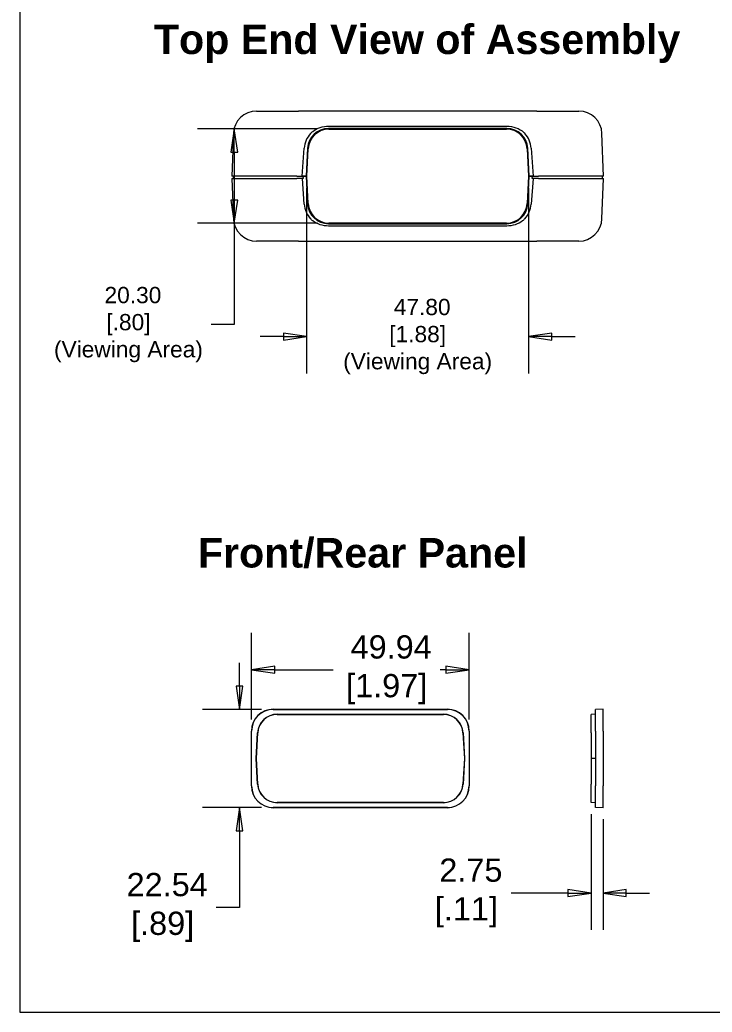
# Model space of a CAD drawing. Header units: millimetres. Extents: x 23 to 674, y 24 to 517.
# Drawn here: x 22.8 to 171.8, y 24.1 to 237.7 of the extents above; entities that cross this region are included whole.
import ezdxf

# ---------------------------------------------------------------- set-up
doc = ezdxf.new("R2010")
doc.units = ezdxf.units.MM
doc.header["$LTSCALE"] = 2.5
for name, color, linetype, lineweight in [('Dimension (ANSI)', 7, 'Continuous', 9), ('Sketch Geometry (ANSI)', 7, 'Continuous', 9), ('Symbol (ANSI)', 7, 'Continuous', 9), ('Visible (ANSI)', 7, 'Continuous', 9)]:
    doc.layers.add(name, color=color, linetype=linetype, lineweight=lineweight)
doc.styles.add('Label Text (ANSI)', font='arialbd.ttf')
doc.styles.add('Note Text (ANSI)', font='arial.ttf')
doc.styles.add('Text Style20', font='arial.ttf')
doc.dimstyles.new('Default - mm (ANSI)', dxfattribs={"dimscale": 2.5, "dimtxt": 2, "dimasz": 2, "dimexe": 3.175, "dimexo": 1, "dimgap": 0.8, "dimtad": 0, "dimtih": 1, "dimtoh": 1, "dimrnd": 1e-08, "dimzin": 4, "dimdsep": 46, "dimtxsty": 'Note Text (ANSI)', "dimblk": 'Filled-1', "dimcen": 0.09, "dimdle": 10, "dimclrd": 256, "dimclre": 256, "dimclrt": 256, "dimadec": 1, "dimazin": 0, "dimtfac": 1.524, "dimtofl": 0, "dimtmove": 0, "dimatfit": 3, "dimfxl": 0, "dimtolj": 1, "dimtzin": 0, "dimlwd": -1, "dimlwe": -1, "dimarcsym": 0})

# ---------------------------------------------------------------- blocks, each defined once
blk = doc.blocks.new('Filled-1')
at = {"color": 0}
for p, q in [((0, 0), (-1, 0.15)), ((-1, 0.15), (-1, -0.15)), ((-1, 0), (0, 0)), ((-1, -0.15), (0, 0))]:
    blk.add_line(p, q, dxfattribs=at)
at = {"color": 0, "flags": 128}
blk.add_lwpolyline([(-1, -0.15), (0, 0), (-1, 0.15), (-1, -0.15)], dxfattribs=at)
at = {"color": 0}
blk.add_solid([(-1, -0.15), (0, 0), (-1, 0.15), (-1, -0.15)], dxfattribs=at)
blk = doc.blocks.new('*D33')
at = {"layer": 'Defpoints', "color": 0, "transparency": 16777216}
for p in [(84.51, 204.11), (132.31, 204.11), (132.31, 169.57)]:
    blk.add_point(p, dxfattribs=at)
at = {"layer": 'Dimension (ANSI)', "transparency": 16777216}
for p, q in [((84.51, 201.61), (84.51, 161.63)), ((132.31, 201.61), (132.31, 161.63)), ((79.51, 169.57), (74.51, 169.57)), ((137.31, 169.57), (142.31, 169.57))]:
    blk.add_line(p, q, dxfattribs=at)
at = {"layer": 'Dimension (ANSI)', "transparency": 16777216, "xscale": 5, "yscale": 5, "zscale": 5}
blk.add_blockref('Filled-1', (84.51, 169.57), dxfattribs=at)
at = {"layer": 'Dimension (ANSI)', "transparency": 16777216, "xscale": 5, "yscale": 5, "zscale": 5, "rotation": 180}
blk.add_blockref('Filled-1', (132.31, 169.57), dxfattribs=at)
at = {"layer": 'Dimension (ANSI)', "transparency": 16777216, "insert": (108.41, 169.57), "char_height": 5, "attachment_point": 5, "style": 'Note Text (ANSI)'}
blk.add_mtext('\\A1; \\fArial|b0|i0;\\H3.5000;47.80\\P[1.88]{\\P(Viewing Area)}', dxfattribs=at)
blk = doc.blocks.new('*D34')
at = {"layer": 'Defpoints', "color": 0, "transparency": 16777216}
for p in [(68.93, 214.26), (89.32, 214.26), (89.32, 193.96)]:
    blk.add_point(p, dxfattribs=at)
at = {"layer": 'Dimension (ANSI)', "transparency": 16777216}
for p, q in [((86.82, 214.26), (61, 214.26)), ((68.93, 209.26), (68.93, 198.96)), ((86.82, 193.96), (61, 193.96)), ((68.93, 193.96), (68.93, 172.14)), ((68.93, 172.14), (63.93, 172.14))]:
    blk.add_line(p, q, dxfattribs=at)
at = {"layer": 'Dimension (ANSI)', "transparency": 16777216, "xscale": 5, "yscale": 5, "zscale": 5}
for p, rotation in [((68.93, 214.26), 90), ((68.93, 193.96), 270)]:
    blk.add_blockref('Filled-1', p, dxfattribs=dict(at, rotation=rotation))
at = {"layer": 'Dimension (ANSI)', "transparency": 16777216, "insert": (46.14, 172.14), "char_height": 5, "attachment_point": 5, "style": 'Note Text (ANSI)'}
blk.add_mtext('\\A1; \\fArial|b0|i0;\\H3.5000;20.30\\P[.80]{\\P(Viewing Area)}', dxfattribs=at)
blk = doc.blocks.new('*D35')
at = {"layer": 'Defpoints', "color": 0, "transparency": 16777216}
for p in [(145.74, 69.24), (148.32, 68.14), (145.74, 49.78)]:
    blk.add_point(p, dxfattribs=at)
at = {"layer": 'Dimension (ANSI)', "transparency": 16777216}
for p, q in [((145.74, 66.74), (145.74, 41.84)), ((148.32, 65.64), (148.32, 41.84)), ((140.74, 49.78), (128.52, 49.78)), ((153.32, 49.78), (158.32, 49.78))]:
    blk.add_line(p, q, dxfattribs=at)
at = {"layer": 'Dimension (ANSI)', "transparency": 16777216, "xscale": 5, "yscale": 5, "zscale": 5}
blk.add_blockref('Filled-1', (145.74, 49.78), dxfattribs=at)
at = {"layer": 'Dimension (ANSI)', "transparency": 16777216, "xscale": 5, "yscale": 5, "zscale": 5, "rotation": 180}
blk.add_blockref('Filled-1', (148.32, 49.78), dxfattribs=at)
at = {"layer": 'Dimension (ANSI)', "transparency": 16777216, "insert": (118.9, 49.78), "char_height": 5, "attachment_point": 5, "style": 'Note Text (ANSI)'}
blk.add_mtext('\\A1; 2.75\\P[.11]', dxfattribs=at)
blk = doc.blocks.new('*D36')
at = {"layer": 'Defpoints', "color": 0, "transparency": 16777216}
for p in [(77.32, 89.3), (70.05, 68.17), (77.32, 68.17)]:
    blk.add_point(p, dxfattribs=at)
at = {"layer": 'Dimension (ANSI)', "transparency": 16777216}
for p, q in [((70.05, 94.3), (70.05, 99.3)), ((74.82, 89.3), (62.12, 89.3)), ((74.82, 68.17), (62.12, 68.17)), ((70.05, 63.17), (70.05, 46.67)), ((70.05, 46.67), (65.05, 46.67))]:
    blk.add_line(p, q, dxfattribs=at)
at = {"layer": 'Dimension (ANSI)', "transparency": 16777216, "xscale": 5, "yscale": 5, "zscale": 5}
for p, rotation in [((70.05, 89.3), 270), ((70.05, 68.17), 90)]:
    blk.add_blockref('Filled-1', p, dxfattribs=dict(at, rotation=rotation))
at = {"layer": 'Dimension (ANSI)', "transparency": 16777216, "insert": (53.51, 46.67), "char_height": 5, "attachment_point": 5, "style": 'Note Text (ANSI)'}
blk.add_mtext('\\A1; 22.54\\P[.89]', dxfattribs=at)
blk = doc.blocks.new('*D37')
at = {"layer": 'Defpoints', "color": 0, "transparency": 16777216}
for p in [(119.48, 97.83), (72.66, 84.64), (119.48, 84.64)]:
    blk.add_point(p, dxfattribs=at)
at = {"layer": 'Dimension (ANSI)', "transparency": 16777216}
for p, q in [((72.66, 87.14), (72.66, 105.77)), ((119.48, 87.14), (119.48, 105.77)), ((77.66, 97.83), (90.2, 97.83)), ((114.48, 97.83), (113.29, 97.83))]:
    blk.add_line(p, q, dxfattribs=at)
at = {"layer": 'Dimension (ANSI)', "transparency": 16777216, "xscale": 5, "yscale": 5, "zscale": 5, "rotation": 180}
blk.add_blockref('Filled-1', (72.66, 97.83), dxfattribs=at)
at = {"layer": 'Dimension (ANSI)', "transparency": 16777216, "xscale": 5, "yscale": 5, "zscale": 5}
blk.add_blockref('Filled-1', (119.48, 97.83), dxfattribs=at)
at = {"layer": 'Dimension (ANSI)', "transparency": 16777216, "insert": (101.74, 97.83), "char_height": 5, "attachment_point": 5, "style": 'Note Text (ANSI)'}
blk.add_mtext('\\A1; 49.94\\P[1.97]', dxfattribs=at)
blk = doc.blocks.new('Title Blocks HAMMOND')
at = {"layer": 'Sketch Geometry (ANSI)'}
for p, q in [((9.353, 206.727), (9.353, 9.64)), ((9.353, 9.64), (173.942, 9.64))]:
    blk.add_line(p, q, dxfattribs=at)
at = {"layer": 'Symbol (ANSI)', "style": 'Text Style20'}
blk.add_attdef('<TITLE>_001', (229.652, 16.351), '', height=5, dxfattribs=at)

msp = doc.modelspace()

# ---------------------------------------------------------------- linework, layer by layer
at = {"layer": 'Visible (ANSI)'}
for p, q in [((73.7318, 218.1111), (82.7263, 218.1111)), ((134.1026, 218.1111), (82.7263, 218.1111)), ((134.1026, 218.1111), (143.0971, 218.1111)), ((89.222, 214.8613), (127.6069, 214.8613)), ((127.6069, 214.3611), (89.222, 214.3611)), ((89.3167, 214.2611), (127.5122, 214.2611)), ((89.3167, 214.2437), (127.5122, 214.2437)), ((68.7348, 213.2856), (68.4145, 204.1111)), ((148.4145, 204.1111), (148.0941, 213.2856)), ((83.5472, 204.1111), (83.9846, 210.1356)), ((84.7281, 210.0966), (84.4145, 204.1111)), ((84.5145, 204.1111), (84.8229, 209.9966)), ((84.5319, 204.1111), (84.8403, 209.9957)), ((131.9886, 209.9957), (132.297, 204.1111)), ((132.006, 209.9966), (132.3145, 204.1111)), ((132.4145, 204.1111), (132.1008, 210.0966)), ((132.8443, 210.1356), (133.2817, 204.1111)), ((82.4059, 204.1111), (68.4145, 204.1111)), ((68.4319, 203.6111), (68.7348, 194.9366)), ((68.4319, 203.6111), (82.4234, 203.6111)), ((68.7145, 204.1111), (68.697, 203.6111)), ((82.4059, 204.1111), (83.5472, 204.1111)), ((83.5835, 203.6111), (82.4234, 203.6111)), ((84.4145, 204.1111), (83.5472, 204.1111)), ((83.7368, 203.6111), (83.5835, 203.6111)), ((83.9846, 198.0866), (83.5835, 203.6111)), ((83.7207, 204.1111), (84.4145, 204.1111)), ((83.7207, 204.1111), (83.7368, 203.6111)), ((84.4145, 204.1111), (84.7281, 198.1256)), ((84.5145, 204.1111), (84.5319, 204.1111)), ((84.8229, 198.2256), (84.5145, 204.1111)), ((84.8403, 198.2265), (84.5319, 204.1111)), ((132.297, 204.1111), (131.9886, 198.2265)), ((132.3145, 204.1111), (132.006, 198.2256)), ((132.1008, 198.1256), (132.4145, 204.1111)), ((132.3145, 204.1111), (132.297, 204.1111)), ((132.4145, 204.1111), (133.1082, 204.1111)), ((133.2817, 204.1111), (132.4145, 204.1111)), ((133.2454, 203.6111), (132.8443, 198.0866)), ((133.0921, 203.6111), (133.1082, 204.1111)), ((133.2454, 203.6111), (133.0921, 203.6111)), ((134.4055, 203.6111), (133.2454, 203.6111)), ((133.2817, 204.1111), (134.423, 204.1111)), ((134.4055, 203.6111), (148.397, 203.6111)), ((148.4145, 204.1111), (134.423, 204.1111)), ((148.0941, 194.9366), (148.397, 203.6111)), ((148.1145, 204.1111), (148.1319, 203.6111)), ((89.222, 193.8611), (127.6069, 193.8611)), ((127.6069, 193.3609), (89.222, 193.3609)), ((127.5122, 193.9786), (89.3167, 193.9786)), ((127.5122, 193.9611), (89.3167, 193.9611)), ((82.7263, 190.1111), (73.7318, 190.1111)), ((82.7263, 190.1111), (134.1026, 190.1111)), ((143.0971, 190.1111), (134.1026, 190.1111)), ((77.3218, 89.3312), (114.8218, 89.3312)), ((77.3218, 89.3026), (114.8218, 89.3026)), ((78.1677, 88.2531), (113.9759, 88.2531)), ((78.1677, 88.2367), (113.9759, 88.2367)), ((146.6767, 88.2531), (145.7392, 88.2367)), ((145.7392, 84.2543), (145.7392, 88.2367)), ((148.3174, 89.3312), (146.6767, 89.3026)), ((146.6767, 84.6437), (146.6767, 89.3026)), ((148.3174, 84.6437), (148.3174, 89.3312)), ((72.6343, 72.8312), (72.6343, 84.6437)), ((72.6629, 72.8312), (72.6629, 84.6437)), ((73.6655, 78.7375), (73.9547, 84.2551)), ((73.6819, 78.7375), (73.9711, 84.2543)), ((118.1725, 84.2543), (118.4617, 78.7375)), ((118.1889, 84.2551), (118.478, 78.7375)), ((119.4807, 84.6437), (119.4807, 72.8312)), ((119.5093, 84.6437), (119.5093, 72.8312)), ((145.7392, 84.2543), (145.7392, 78.7375)), ((146.6767, 84.6437), (146.6767, 72.8312)), ((148.3174, 84.6437), (148.3174, 72.8312)), ((73.6655, 78.7375), (73.6819, 78.7375)), ((73.9547, 73.2198), (73.6655, 78.7375)), ((73.9711, 73.2207), (73.6819, 78.7375)), ((118.4617, 78.7375), (118.1725, 73.2207)), ((118.478, 78.7375), (118.1889, 73.2198)), ((118.478, 78.7375), (118.4617, 78.7375)), ((146.6767, 78.7375), (145.7392, 78.7375)), ((145.7392, 78.7375), (145.7392, 73.2207)), ((145.7392, 69.2382), (145.7392, 73.2207)), ((146.6767, 68.1724), (146.6767, 72.8312)), ((148.3174, 68.1437), (148.3174, 72.8312)), ((113.9759, 69.2382), (78.1677, 69.2382)), ((113.9759, 69.2218), (78.1677, 69.2218)), ((146.6767, 69.2218), (145.7392, 69.2382)), ((114.8218, 68.1724), (77.3218, 68.1724)), ((114.8218, 68.1437), (77.3218, 68.1437)), ((148.3174, 68.1437), (146.6767, 68.1724))]:
    msp.add_line(p, q, dxfattribs=at)
for centre, radius, start, end in [((73.7318, 213.1111), 5, 90, 178), ((143.0971, 213.1111), 5, 2, 90), ((89.222, 209.8611), 4.5, 90, 177), ((89.3167, 209.7611), 4.5, 90, 177), ((89.3167, 209.7611), 4.4825, 90, 177), ((127.5122, 209.7611), 4.5, 3, 90), ((127.5122, 209.7611), 4.4825, 3, 90), ((127.6069, 209.8611), 4.5, 3, 90), ((89.222, 198.3611), 4.5, 183, 270), ((89.3167, 198.4611), 4.5, 183, 270), ((89.3167, 198.4611), 4.4825, 183, 270), ((127.5122, 198.4611), 4.4825, 270, 357), ((127.5122, 198.4611), 4.5, 270, 357), ((127.6069, 198.3611), 4.5, 270, 357), ((73.7318, 195.1111), 5, 182, 270), ((143.0971, 195.1111), 5, 270, 358), ((77.3218, 84.6437), 4.6875, 90, 180), ((77.3218, 84.6437), 4.6589, 90, 180), ((78.1677, 84.0343), 4.2188, 90, 177), ((78.1677, 84.0343), 4.2024, 90, 177), ((113.9759, 84.0343), 4.2187, 3, 90), ((113.9759, 84.0343), 4.2024, 3, 90), ((114.8218, 84.6437), 4.6875, 0, 90), ((114.8218, 84.6437), 4.6589, 0, 90), ((77.3218, 72.8312), 4.6875, 180, 270), ((77.3218, 72.8312), 4.6589, 180, 270), ((78.1677, 73.4406), 4.2188, 183, 270), ((78.1677, 73.4406), 4.2024, 183, 270), ((113.9759, 73.4406), 4.2024, 270, 357), ((113.9759, 73.4406), 4.2187, 270, 357), ((114.8218, 72.8312), 4.6589, 270, 0), ((114.8218, 72.8312), 4.6875, 270, 0)]:
    msp.add_arc(centre, radius, start, end, dxfattribs=at)
for centre, major_axis, start_param, end_param in [((89.222, 209.7552), (0, -5.2522), 3.97525376, 4.63990447), ((127.6069, 209.7552), (0, -5.2522), 1.64328084, 2.30793155), ((89.222, 198.467), (0, 5.2522), 1.64328084, 2.30793155), ((127.6069, 198.467), (0, 5.2522), 3.97525376, 4.63990447)]:
    msp.add_ellipse(centre, major_axis=major_axis, ratio=0.99979674, start_param=start_param, end_param=end_param, dxfattribs=at)
for points, knots in [([(85.334, 213.2856), (85.4875, 213.4547), (85.6538, 213.6079), (86.2747, 214.1038), (86.8294, 214.3945), (88.0116, 214.7733), (88.6394, 214.8613), (89.222, 214.8613)], [-0.413884446, -0.413884446, -0.413884446, -0.413884446, -0.349527762, -0.349527762, -0.174763881, -0.174763881, 0, 0, 0, 0]), ([(127.6069, 214.8613), (128.247, 214.8613), (128.9337, 214.7554), (130.2092, 214.3024), (130.7987, 213.9562), (131.3427, 213.4462), (131.4199, 213.3682), (131.4949, 213.2856)], [0, 0, 0, 0, 0.19202593, 0.19202593, 0.38405186, 0.38405186, 0.416072156, 0.416072156, 0.416072156, 0.416072156]), ([(89.222, 193.3609), (88.6394, 193.3609), (88.0116, 193.4489), (86.8294, 193.8277), (86.2747, 194.1185), (85.6538, 194.6143), (85.4875, 194.7675), (85.334, 194.9366)], [0, 0, 0, 0, 0.174763881, 0.174763881, 0.349527762, 0.349527762, 0.413884447, 0.413884447, 0.413884447, 0.413884447]), ([(131.4949, 194.9366), (131.3414, 194.7675), (131.1751, 194.6143), (130.5542, 194.1185), (129.9995, 193.8277), (128.8173, 193.4489), (128.1895, 193.3609), (127.6069, 193.3609)], [-0.413884446, -0.413884446, -0.413884446, -0.413884446, -0.349527762, -0.349527762, -0.174763881, -0.174763881, 0, 0, 0, 0])]:
    msp.add_open_spline(points, degree=3, knots=knots, dxfattribs=at)

# ---------------------------------------------------------------- block references
at = {"xscale": 2.5, "yscale": 2.5, "zscale": 2.5}
msp.add_blockref('Title Blocks HAMMOND', (-0.6221, 0.0312), dxfattribs=at)

# ---------------------------------------------------------------- texts
at = {"layer": 'Symbol (ANSI)', "char_height": 6.35, "attachment_point": 7, "style": 'Label Text (ANSI)'}
for s, insert in [('Top End View of Assembly', (51.6088, 228.4615)), ('Front/Rear Panel', (61.088, 119.6628))]:
    msp.add_mtext(s, dxfattribs=dict(at, insert=insert))

# ---------------------------------------------------------------- dimensions: what is measured, and where the dimension line sits
at = {"layer": 'Dimension (ANSI)'}
for base, p1, p2, angle, text, override, picture, middle in [((68.9327, 214.2611), (89.3167, 193.9611), (89.3167, 214.2611), 90, ' \\fArial|b0|i0;\\H3.5000;<>\\X[.80]{\\P(Viewing Area)}', {"dimgap": 0.8, "dimdec": 2, "dimpost": '\\X', "dimtol": 0, "dimlim": 0, "dimtp": 0, "dimtm": 0, "dimtdec": 2, "dimatfit": 2}, '*D34', (46.1362, 172.1379)), ((132.3145, 169.5705), (84.5145, 204.1111), (132.3145, 204.1111), 180, ' \\fArial|b0|i0;\\H3.5000;<>\\X[1.88]{\\P(Viewing Area)}', {"dimtih": 0, "dimtoh": 0, "dimdec": 2, "dimpost": '\\X', "dimtol": 0, "dimlim": 0, "dimtp": 0, "dimtm": 0, "dimtdec": 2}, '*D33', (108.4145, 169.5705)), ((119.4807, 97.8312), (72.6629, 84.6437), (119.4807, 84.6437), 180, ' <>\\X[1.97]', {"dimgap": 0.8, "dimtih": 0, "dimtoh": 0, "dimdec": 2, "dimlfac": 1.066667, "dimpost": '\\X', "dimtol": 0, "dimlim": 0, "dimtp": 0, "dimtm": 0, "dimtdec": 2, "dimatfit": 1}, '*D37', (101.744, 97.8312)), ((70.0531, 68.1724), (77.3218, 89.3026), (77.3218, 68.1724), 270, ' <>\\X[.89]', {"dimgap": 0.8, "dimdec": 2, "dimlfac": 1.066667, "dimpost": '\\X', "dimtol": 0, "dimlim": 0, "dimtp": 0, "dimtm": 0, "dimtdec": 2, "dimatfit": 1}, '*D36', (53.5118, 46.6655)), ((145.7392, 49.7757), (148.3174, 68.1437), (145.7392, 69.2382), 180, ' <>\\X[.11]', {"dimgap": 0.8, "dimtih": 0, "dimtoh": 0, "dimdec": 2, "dimlfac": 1.066667, "dimpost": '\\X', "dimtol": 0, "dimlim": 0, "dimtp": 0, "dimtm": 0, "dimtdec": 2, "dimatfit": 1}, '*D35', (118.8961, 49.7757))]:
    dim = msp.add_linear_dim(base=base, p1=p1, p2=p2, angle=angle, text=text, dimstyle='Default - mm (ANSI)', override=override, dxfattribs=at)
    dim.commit()
    dim.dimension.update_dxf_attribs({"geometry": picture, "text_midpoint": middle, "dimtype": 160})

doc.saveas('drawing.dxf')
